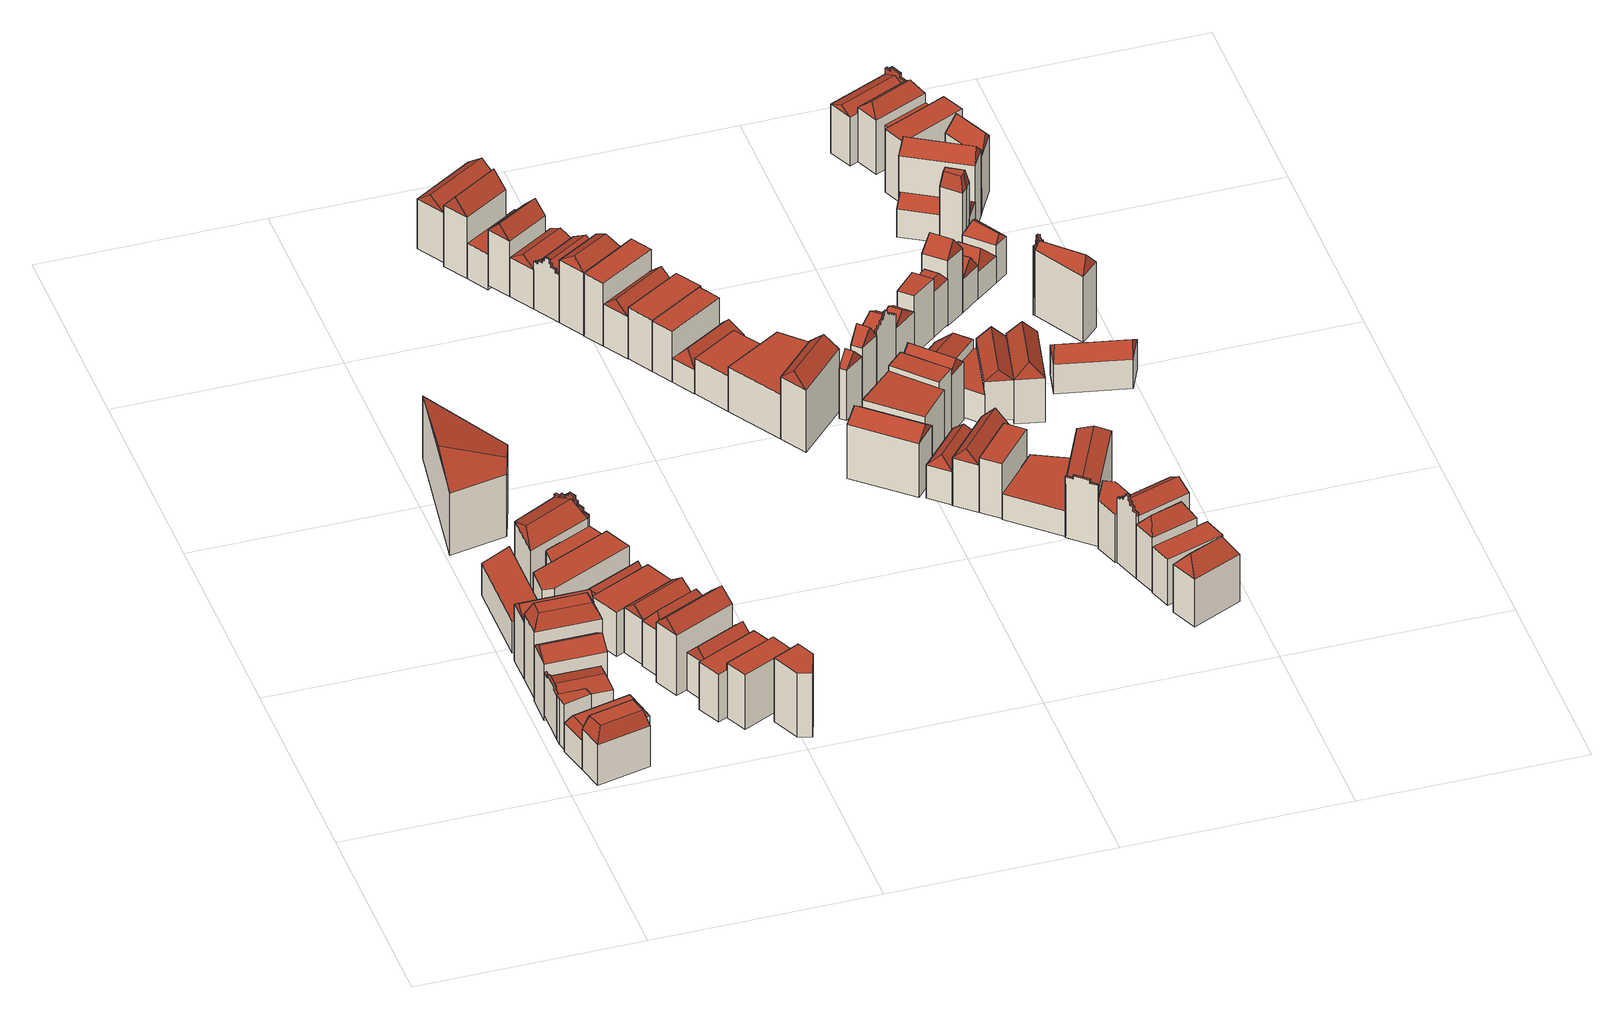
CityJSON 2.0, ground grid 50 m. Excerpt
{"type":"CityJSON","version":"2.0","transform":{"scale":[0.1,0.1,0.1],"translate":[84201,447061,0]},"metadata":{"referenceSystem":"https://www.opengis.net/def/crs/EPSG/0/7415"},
"CityObjects":{
"building1":{"type":"Building","geometry":[{"type":"Solid","lod":"2","boundaries":[[[[0,1,2,3,4]],[[5,6,7,8,9]],[[3,2,8,7]],[[0,4,6,5]],[[2,1,9,8]],[[4,3,7,6]],[[1,0,5,9]]]],"semantics":{"surfaces":[{"type":"GroundSurface"},{"type":"RoofSurface"},{"type":"WallSurface"}],"values":[[0,1,2,2,2,2,2]]}}]},
"building2":{"type":"Building","geometry":[{"type":"Solid","lod":"2","boundaries":[[[[10,11,12,13]],[[12,11,14,15]],[[10,13,16,17]],[[13,12,15,16]],[[11,10,17,14]],[[14,17,18,19]],[[17,16,20,18]],[[16,15,21,20]],[[15,14,19,21]],[[18,20,21,19]]]],"semantics":{"surfaces":[{"type":"GroundSurface"},{"type":"WallSurface"},{"type":"RoofSurface"}],"values":[[0,1,1,1,1,2,2,2,2,2]]}}]},
"building3":{"type":"Building","geometry":[{"type":"Solid","lod":"2","boundaries":[[[[22,23,24,25]],[[24,23,26,27]],[[22,25,28,29]],[[23,22,29,26]],[[29,28,30,31]],[[27,26,31,30]],[[26,29,31]],[[30,28,32,33,34,35,36,37,27]],[[38,39,40,41,42,43,44,45,46,47]],[[33,32,44,43]],[[37,36,40,39]],[[25,24,47,46]],[[34,33,43,42]],[[24,27,38,47]],[[27,37,39,38]],[[35,34,42,41]],[[28,25,46,45]],[[32,28,45,44]],[[36,35,41,40]]]],"semantics":{"surfaces":[{"type":"GroundSurface"},{"type":"WallSurface"},{"type":"RoofSurface"}],"values":[[0,1,1,1,2,2,2,2,1,2,2,0,2,1,2,2,1,2,2]]}}]},
"building4":{"type":"Building","geometry":[{"type":"Solid","lod":"2","boundaries":[[[[48,49,13,50]],[[13,49,51,52]],[[48,50,53,54]],[[50,13,52,53]],[[49,48,54,51]],[[51,54,55,56]],[[54,53,57,55]],[[53,52,58,57]],[[52,51,56,58]],[[55,57,58,56]]]],"semantics":{"surfaces":[{"type":"GroundSurface"},{"type":"WallSurface"},{"type":"RoofSurface"}],"values":[[0,1,1,1,1,2,2,2,2,2]]}}]},
"building5":{"type":"Building","geometry":[{"type":"Solid","lod":"2","boundaries":[[[[59,60,61,62]],[[61,60,63,64]],[[59,62,65,66]],[[62,61,64,65]],[[60,59,66,63]],[[66,65,67,68]],[[65,64,67]],[[64,63,68,67]],[[63,66,68]]]],"semantics":{"surfaces":[{"type":"GroundSurface"},{"type":"WallSurface"},{"type":"RoofSurface"}],"values":[[0,1,1,1,1,2,2,2,2]]}}]},
"building6":{"type":"Building","geometry":[{"type":"Solid","lod":"2","boundaries":[[[[69,70,71,72]],[[71,70,73,74]],[[69,72,75,76]],[[72,71,74,75]],[[70,69,76,73]],[[73,76,77,78]],[[76,75,79,77]],[[75,74,80,79]],[[74,73,78,80]],[[77,79,80,78]]]],"semantics":{"surfaces":[{"type":"GroundSurface"},{"type":"WallSurface"},{"type":"RoofSurface"}],"values":[[0,1,1,1,1,2,2,2,2,2]]}}]},
"building7":{"type":"Building","geometry":[{"type":"Solid","lod":"2","boundaries":[[[[81,82,72,83]],[[72,82,84,85]],[[81,83,86,87]],[[83,72,85,86]],[[82,81,87,84]],[[87,86,88,89]],[[86,85,88]],[[85,84,89,88]],[[84,87,89]]]],"semantics":{"surfaces":[{"type":"GroundSurface"},{"type":"WallSurface"},{"type":"RoofSurface"}],"values":[[0,1,1,1,1,2,2,2,2]]}}]},
"building8":{"type":"Building","geometry":[{"type":"Solid","lod":"2","boundaries":[[[[90,91,92,93]],[[94,95,96,97]],[[92,91,97,96]],[[90,93,95,94]],[[93,92,96,95]],[[91,90,94,97]]]],"semantics":{"surfaces":[{"type":"GroundSurface"},{"type":"RoofSurface"},{"type":"WallSurface"}],"values":[[0,1,2,2,2,2]]}}]},
"building9":{"type":"Building","geometry":[{"type":"Solid","lod":"2","boundaries":[[[[98,99,100,101,102]],[[103,104,105,106,107]],[[101,100,106,105]],[[98,102,104,103]],[[100,99,107,106]],[[102,101,105,104]],[[99,98,103,107]]]],"semantics":{"surfaces":[{"type":"GroundSurface"},{"type":"RoofSurface"},{"type":"WallSurface"}],"values":[[0,1,2,2,2,2,2]]}}]},
"building10":{"type":"Building","geometry":[{"type":"Solid","lod":"2","boundaries":[[[[108,109,110,111]],[[110,109,112,113]],[[108,111,114,115]],[[111,110,113,114]],[[109,108,115,112]],[[115,114,116,117]],[[114,113,116]],[[113,112,117,116]],[[112,115,117]]]],"semantics":{"surfaces":[{"type":"GroundSurface"},{"type":"WallSurface"},{"type":"RoofSurface"}],"values":[[0,1,1,1,1,2,2,2,2]]}}]},
"building11":{"type":"Building","geometry":[{"type":"Solid","lod":"2","boundaries":[[[[118,119,120,121]],[[120,119,122,123]],[[118,121,124,125]],[[119,118,125,122]],[[125,124,126,127]],[[123,122,127,126]],[[122,125,127]],[[126,124,128,129,130,131,132,133,134,135,136,137,138,139,140,141,123]],[[142,143,144,145,146,147,148,149,150,151,152,153,154,155,156,157,158,159]],[[133,132,152,151]],[[141,140,144,143]],[[134,133,151,150]],[[123,141,143,142]],[[120,123,142,159]],[[135,134,150,149]],[[121,120,159,158]],[[128,124,157,156]],[[124,121,158,157]],[[136,135,149,148]],[[129,128,156,155]],[[137,136,148,147]],[[130,129,155,154]],[[138,137,147,146]],[[131,130,154,153]],[[139,138,146,145]],[[132,131,153,152]],[[140,139,145,144]]]],"semantics":{"surfaces":[{"type":"GroundSurface"},{"type":"WallSurface"},{"type":"RoofSurface"}],"values":[[0,1,1,1,2,2,2,2,1,2,2,2,2,1,2,0,2,1,2,2,2,2,2,2,2,2,2]]}}]},
"building12":{"type":"Building","geometry":[{"type":"Solid","lod":"2","boundaries":[[[[160,161,162,163]],[[162,161,164,165]],[[160,163,166,167]],[[163,162,165,166]],[[161,160,167,164]],[[167,166,168,169]],[[166,165,168]],[[165,164,169,168]],[[164,167,169]]]],"semantics":{"surfaces":[{"type":"GroundSurface"},{"type":"WallSurface"},{"type":"RoofSurface"}],"values":[[0,1,1,1,1,2,2,2,2]]}}]},
"building13":{"type":"Building","geometry":[{"type":"Solid","lod":"2","boundaries":[[[[170,98,171,172]],[[173,174,175,176]],[[171,98,176,175]],[[170,172,174,173]],[[172,171,175,174]],[[98,170,173,176]]]],"semantics":{"surfaces":[{"type":"GroundSurface"},{"type":"RoofSurface"},{"type":"WallSurface"}],"values":[[0,1,2,2,2,2]]}}]},
"building14":{"type":"Building","geometry":[{"type":"Solid","lod":"2","boundaries":[[[[177,178,179,180]],[[181,182,183,184]],[[179,178,184,183]],[[177,180,182,181]],[[180,179,183,182]],[[178,177,181,184]]]],"semantics":{"surfaces":[{"type":"GroundSurface"},{"type":"RoofSurface"},{"type":"WallSurface"}],"values":[[0,1,2,2,2,2]]}}]},
"building15":{"type":"Building","geometry":[{"type":"Solid","lod":"2","boundaries":[[[[185,186,180,187]],[[180,186,188,189]],[[185,187,190,191]],[[187,180,189,190]],[[186,185,191,188]],[[191,190,192,193]],[[190,189,192]],[[189,188,193,192]],[[188,191,193]]]],"semantics":{"surfaces":[{"type":"GroundSurface"},{"type":"WallSurface"},{"type":"RoofSurface"}],"values":[[0,1,1,1,1,2,2,2,2]]}}]},
"building16":{"type":"Building","geometry":[{"type":"Solid","lod":"2","boundaries":[[[[194,195,187,196]],[[187,195,197,190]],[[194,196,198,199]],[[196,187,190,198]],[[195,194,199,197]],[[199,198,200,201]],[[198,190,200]],[[190,197,201,200]],[[197,199,201]]]],"semantics":{"surfaces":[{"type":"GroundSurface"},{"type":"WallSurface"},{"type":"RoofSurface"}],"values":[[0,1,1,1,1,2,2,2,2]]}}]},
"building17":{"type":"Building","geometry":[{"type":"Solid","lod":"2","boundaries":[[[[202,203,196,204]],[[196,203,205,206]],[[202,204,207,208]],[[204,196,206,207]],[[203,202,208,205]],[[208,207,209,210]],[[207,206,209]],[[206,205,210,209]],[[205,208,210]]]],"semantics":{"surfaces":[{"type":"GroundSurface"},{"type":"WallSurface"},{"type":"RoofSurface"}],"values":[[0,1,1,1,1,2,2,2,2]]}}]},
"building18":{"type":"Building","geometry":[{"type":"Solid","lod":"2","boundaries":[[[[211,212,213,214]],[[215,216,217,218]],[[213,212,218,217]],[[211,214,216,215]],[[214,213,217,216]],[[212,211,215,218]]]],"semantics":{"surfaces":[{"type":"GroundSurface"},{"type":"RoofSurface"},{"type":"WallSurface"}],"values":[[0,1,2,2,2,2]]}}]},
"building19":{"type":"Building","geometry":[{"type":"Solid","lod":"2","boundaries":[[[[219,220,204,213]],[[204,220,221,222]],[[219,213,223,224]],[[213,204,222,223]],[[220,219,224,221]],[[224,223,225,226]],[[223,222,225]],[[222,221,226,225]],[[221,224,226]]]],"semantics":{"surfaces":[{"type":"GroundSurface"},{"type":"WallSurface"},{"type":"RoofSurface"}],"values":[[0,1,1,1,1,2,2,2,2]]}}]},
"building20":{"type":"Building","geometry":[{"type":"Solid","lod":"2","boundaries":[[[[227,228,214,229]],[[230,231,232,233]],[[214,228,233,232]],[[227,229,231,230]],[[229,214,232,231]],[[228,227,230,233]]]],"semantics":{"surfaces":[{"type":"GroundSurface"},{"type":"RoofSurface"},{"type":"WallSurface"}],"values":[[0,1,2,2,2,2]]}}]},
"building21":{"type":"Building","geometry":[{"type":"Solid","lod":"2","boundaries":[[[[234,235,236,237,238]],[[239,240,241,242,243]],[[237,236,242,241]],[[234,238,240,239]],[[236,235,243,242]],[[238,237,241,240]],[[235,234,239,243]]]],"semantics":{"surfaces":[{"type":"GroundSurface"},{"type":"RoofSurface"},{"type":"WallSurface"}],"values":[[0,1,2,2,2,2,2]]}}]},
"building22":{"type":"Building","geometry":[{"type":"Solid","lod":"2","boundaries":[[[[244,245,246,247]],[[246,245,248,249]],[[244,247,250,251]],[[247,246,249,250]],[[245,244,251,248]],[[251,250,252,253]],[[250,249,252]],[[249,248,253,252]],[[248,251,253]]]],"semantics":{"surfaces":[{"type":"GroundSurface"},{"type":"WallSurface"},{"type":"RoofSurface"}],"values":[[0,1,1,1,1,2,2,2,2]]}}]},
"building23":{"type":"Building","geometry":[{"type":"Solid","lod":"2","boundaries":[[[[254,255,256,257]],[[256,255,258,259]],[[254,257,260,261]],[[257,256,259,260]],[[255,254,261,258]],[[261,260,262,263]],[[260,259,262]],[[259,258,263,262]],[[258,261,263]]]],"semantics":{"surfaces":[{"type":"GroundSurface"},{"type":"WallSurface"},{"type":"RoofSurface"}],"values":[[0,1,1,1,1,2,2,2,2]]}}]},
"building24":{"type":"Building","geometry":[{"type":"Solid","lod":"2","boundaries":[[[[264,265,266,267]],[[266,265,268,269]],[[264,267,270,271]],[[267,266,269,270]],[[265,264,271,268]],[[271,270,272,273]],[[270,269,272]],[[269,268,273,272]],[[268,271,273]]]],"semantics":{"surfaces":[{"type":"GroundSurface"},{"type":"WallSurface"},{"type":"RoofSurface"}],"values":[[0,1,1,1,1,2,2,2,2]]}}]},
"building25":{"type":"Building","geometry":[{"type":"Solid","lod":"2","boundaries":[[[[274,275,276,277]],[[278,279,280,281]],[[276,275,281,280]],[[274,277,279,278]],[[277,276,280,279]],[[275,274,278,281]]]],"semantics":{"surfaces":[{"type":"GroundSurface"},{"type":"RoofSurface"},{"type":"WallSurface"}],"values":[[0,1,2,2,2,2]]}}]},
"building26":{"type":"Building","geometry":[{"type":"Solid","lod":"2","boundaries":[[[[282,283,284,266]],[[284,283,285,286]],[[282,266,287,288]],[[266,284,286,287]],[[283,282,288,285]],[[288,287,289,290]],[[287,286,289]],[[286,285,290,289]],[[285,288,290]]]],"semantics":{"surfaces":[{"type":"GroundSurface"},{"type":"WallSurface"},{"type":"RoofSurface"}],"values":[[0,1,1,1,1,2,2,2,2]]}}]},
"building27":{"type":"Building","geometry":[{"type":"Solid","lod":"2","boundaries":[[[[291,292,293,294]],[[293,292,295,296]],[[291,294,297,298]],[[292,291,298,295]],[[298,297,299,300]],[[296,295,300,299]],[[295,298,300]],[[299,297,301,302,303,304,305,306,307,308,309,310,311,312,313,314,296]],[[315,316,317,318,319,320,321,322,323,324,325,326,327,328,329,330,284,331]],[[306,305,325,324]],[[314,313,317,316]],[[307,306,324,323]],[[296,314,316,315]],[[293,296,315,331]],[[308,307,323,322]],[[294,293,331,284]],[[301,297,330,329]],[[297,294,284,330]],[[309,308,322,321]],[[302,301,329,328]],[[310,309,321,320]],[[303,302,328,327]],[[311,310,320,319]],[[304,303,327,326]],[[312,311,319,318]],[[305,304,326,325]],[[313,312,318,317]]]],"semantics":{"surfaces":[{"type":"GroundSurface"},{"type":"WallSurface"},{"type":"RoofSurface"}],"values":[[0,1,1,1,2,2,2,2,1,2,2,2,2,1,2,0,2,1,2,2,2,2,2,2,2,2,2]]}}]},
"building28":{"type":"Building","geometry":[{"type":"Solid","lod":"2","boundaries":[[[[332,333,334,331]],[[334,333,335,336]],[[332,331,337,338]],[[331,334,336,337]],[[333,332,338,335]],[[338,337,339,340]],[[337,336,339]],[[336,335,340,339]],[[335,338,340]]]],"semantics":{"surfaces":[{"type":"GroundSurface"},{"type":"WallSurface"},{"type":"RoofSurface"}],"values":[[0,1,1,1,1,2,2,2,2]]}}]},
"building29":{"type":"Building","geometry":[{"type":"Solid","lod":"2","boundaries":[[[[341,342,343,344]],[[345,336,346,347]],[[343,342,347,346]],[[341,344,336,345]],[[344,343,346,336]],[[342,341,345,347]]]],"semantics":{"surfaces":[{"type":"GroundSurface"},{"type":"RoofSurface"},{"type":"WallSurface"}],"values":[[0,1,2,2,2,2]]}}]},
"building30":{"type":"Building","geometry":[{"type":"Solid","lod":"2","boundaries":[[[[348,349,350,343]],[[350,349,351,352]],[[348,343,353,354]],[[343,350,352,353]],[[349,348,354,351]],[[354,353,355,356]],[[353,352,355]],[[352,351,356,355]],[[351,354,356]]]],"semantics":{"surfaces":[{"type":"GroundSurface"},{"type":"WallSurface"},{"type":"RoofSurface"}],"values":[[0,1,1,1,1,2,2,2,2]]}}]},
"building31":{"type":"Building","geometry":[{"type":"Solid","lod":"2","boundaries":[[[[357,358,359,360]],[[361,362,363,364]],[[359,358,364,363]],[[357,360,362,361]],[[360,359,363,362]],[[358,357,361,364]]]],"semantics":{"surfaces":[{"type":"GroundSurface"},{"type":"RoofSurface"},{"type":"WallSurface"}],"values":[[0,1,2,2,2,2]]}}]},
"building32":{"type":"Building","geometry":[{"type":"Solid","lod":"2","boundaries":[[[[365,366,367,359]],[[368,369,370,371]],[[367,366,371,370]],[[365,359,369,368]],[[359,367,370,369]],[[366,365,368,371]]]],"semantics":{"surfaces":[{"type":"GroundSurface"},{"type":"RoofSurface"},{"type":"WallSurface"}],"values":[[0,1,2,2,2,2]]}}]},
"building33":{"type":"Building","geometry":[{"type":"Solid","lod":"2","boundaries":[[[[372,373,374,375]],[[374,373,376,377]],[[372,375,378,379]],[[375,374,377,378]],[[373,372,379,376]],[[379,378,380,381]],[[378,377,380]],[[377,376,381,380]],[[376,379,381]]]],"semantics":{"surfaces":[{"type":"GroundSurface"},{"type":"WallSurface"},{"type":"RoofSurface"}],"values":[[0,1,1,1,1,2,2,2,2]]}}]},
"building34":{"type":"Building","geometry":[{"type":"Solid","lod":"2","boundaries":[[[[382,383,384,385]],[[386,387,388,389]],[[384,383,389,388]],[[382,385,387,386]],[[385,384,388,387]],[[383,382,386,389]]]],"semantics":{"surfaces":[{"type":"GroundSurface"},{"type":"RoofSurface"},{"type":"WallSurface"}],"values":[[0,1,2,2,2,2]]}}]},
"building35":{"type":"Building","geometry":[{"type":"Solid","lod":"2","boundaries":[[[[390,384,391,392]],[[393,394,395,396]],[[391,384,396,395]],[[390,392,394,393]],[[392,391,395,394]],[[384,390,393,396]]]],"semantics":{"surfaces":[{"type":"GroundSurface"},{"type":"RoofSurface"},{"type":"WallSurface"}],"values":[[0,1,2,2,2,2]]}}]},
"building36":{"type":"Building","geometry":[{"type":"Solid","lod":"2","boundaries":[[[[397,398,399,400]],[[399,398,401,402]],[[397,400,403,404]],[[400,399,402,403]],[[398,397,404,401]],[[404,403,405,406]],[[403,402,405]],[[402,401,406,405]],[[401,404,406]]]],"semantics":{"surfaces":[{"type":"GroundSurface"},{"type":"WallSurface"},{"type":"RoofSurface"}],"values":[[0,1,1,1,1,2,2,2,2]]}}]},
"building37":{"type":"Building","geometry":[{"type":"Solid","lod":"2","boundaries":[[[[407,408,409,410]],[[409,408,411,412]],[[407,410,413,414]],[[410,409,412,413]],[[408,407,414,411]],[[414,413,415,416]],[[413,412,415]],[[412,411,416,415]],[[411,414,416]]]],"semantics":{"surfaces":[{"type":"GroundSurface"},{"type":"WallSurface"},{"type":"RoofSurface"}],"values":[[0,1,1,1,1,2,2,2,2]]}}]},
"building38":{"type":"Building","geometry":[{"type":"Solid","lod":"2","boundaries":[[[[417,418,419,420]],[[421,422,423,424]],[[419,418,424,423]],[[417,420,422,421]],[[420,419,423,422]],[[418,417,421,424]]]],"semantics":{"surfaces":[{"type":"GroundSurface"},{"type":"RoofSurface"},{"type":"WallSurface"}],"values":[[0,1,2,2,2,2]]}}]},
"building39":{"type":"Building","geometry":[{"type":"Solid","lod":"2","boundaries":[[[[425,426,427,428]],[[427,426,429,430]],[[425,428,431,432]],[[428,427,430,431]],[[426,425,432,429]],[[432,431,433,434]],[[431,430,433]],[[430,429,434,433]],[[429,432,434]]]],"semantics":{"surfaces":[{"type":"GroundSurface"},{"type":"WallSurface"},{"type":"RoofSurface"}],"values":[[0,1,1,1,1,2,2,2,2]]}}]},
"building40":{"type":"Building","geometry":[{"type":"Solid","lod":"2","boundaries":[[[[435,436,437,438]],[[437,436,439,440]],[[435,438,441,442]],[[438,437,440,441]],[[436,435,442,439]],[[442,441,443,444]],[[441,440,443]],[[440,439,444,443]],[[439,442,444]]]],"semantics":{"surfaces":[{"type":"GroundSurface"},{"type":"WallSurface"},{"type":"RoofSurface"}],"values":[[0,1,1,1,1,2,2,2,2]]}}]},
"building41":{"type":"Building","geometry":[{"type":"Solid","lod":"2","boundaries":[[[[445,446,447,448]],[[447,446,449,450]],[[445,448,451,452]],[[448,447,450,451]],[[446,445,452,449]],[[452,451,453,454]],[[451,450,453]],[[450,449,454,453]],[[449,452,454]]]],"semantics":{"surfaces":[{"type":"GroundSurface"},{"type":"WallSurface"},{"type":"RoofSurface"}],"values":[[0,1,1,1,1,2,2,2,2]]}}]},
"building42":{"type":"Building","geometry":[{"type":"Solid","lod":"2","boundaries":[[[[455,456,457,458]],[[457,456,459,460]],[[455,458,461,462]],[[458,457,460,461]],[[456,455,462,459]],[[462,461,463,464]],[[461,460,463]],[[460,459,464,463]],[[459,462,464]]]],"semantics":{"surfaces":[{"type":"GroundSurface"},{"type":"WallSurface"},{"type":"RoofSurface"}],"values":[[0,1,1,1,1,2,2,2,2]]}}]},
"building43":{"type":"Building","geometry":[{"type":"Solid","lod":"2","boundaries":[[[[465,466,467,468]],[[469,470,471,472]],[[467,466,472,471]],[[465,468,470,469]],[[468,467,471,470]],[[466,465,469,472]]]],"semantics":{"surfaces":[{"type":"GroundSurface"},{"type":"RoofSurface"},{"type":"WallSurface"}],"values":[[0,1,2,2,2,2]]}}]},
"building44":{"type":"Building","geometry":[{"type":"Solid","lod":"2","boundaries":[[[[473,474,475,476]],[[477,478,479,480]],[[475,474,480,479]],[[473,476,478,477]],[[476,475,479,478]],[[474,473,477,480]]]],"semantics":{"surfaces":[{"type":"GroundSurface"},{"type":"RoofSurface"},{"type":"WallSurface"}],"values":[[0,1,2,2,2,2]]}}]},
"building45":{"type":"Building","geometry":[{"type":"Solid","lod":"2","boundaries":[[[[481,482,483,484]],[[483,482,485,486]],[[481,484,487,488]],[[482,481,488,485]],[[488,487,489,490]],[[486,485,490,489]],[[485,488,490]],[[489,487,491,492,493,494,495,496,497,498,499,500,501,502,503,504,505,506,507,508,486]],[[509,510,511,512,513,514,515,516,517,518,519,520,521,522,523,524,525,526,527,528,529,530]],[[496,495,523,522]],[[504,503,515,514]],[[497,496,522,521]],[[505,504,514,513]],[[483,486,509,530]],[[498,497,521,520]],[[484,483,530,529]],[[491,487,528,527]],[[506,505,513,512]],[[487,484,529,528]],[[499,498,520,519]],[[492,491,527,526]],[[507,506,512,511]],[[500,499,519,518]],[[493,492,526,525]],[[508,507,511,510]],[[501,500,518,517]],[[494,493,525,524]],[[486,508,510,509]],[[502,501,517,516]],[[495,494,524,523]],[[503,502,516,515]]]],"semantics":{"surfaces":[{"type":"GroundSurface"},{"type":"WallSurface"},{"type":"RoofSurface"}],"values":[[0,1,1,1,2,2,2,2,1,2,2,2,2,1,2,0,2,2,1,2,2,2,2,2,2,2,2,2,2,2,2]]}}]},
"building46":{"type":"Building","geometry":[{"type":"Solid","lod":"2","boundaries":[[[[531,532,533,534]],[[533,532,535,536]],[[531,534,537,538]],[[534,533,536,537]],[[532,531,538,535]],[[538,537,539,540]],[[537,536,539]],[[536,535,540,539]],[[535,538,540]]]],"semantics":{"surfaces":[{"type":"GroundSurface"},{"type":"WallSurface"},{"type":"RoofSurface"}],"values":[[0,1,1,1,1,2,2,2,2]]}}]},
"building47":{"type":"Building","geometry":[{"type":"Solid","lod":"2","boundaries":[[[[541,542,543,544]],[[545,546,547,548]],[[543,542,548,547]],[[541,544,546,545]],[[544,543,547,546]],[[542,541,545,548]]]],"semantics":{"surfaces":[{"type":"GroundSurface"},{"type":"RoofSurface"},{"type":"WallSurface"}],"values":[[0,1,2,2,2,2]]}}]},
"building48":{"type":"Building","geometry":[{"type":"Solid","lod":"2","boundaries":[[[[549,550,551,530]],[[551,550,552,553]],[[549,530,554,555]],[[530,551,553,554]],[[550,549,555,552]],[[555,554,556,557]],[[554,553,556]],[[553,552,557,556]],[[552,555,557]]]],"semantics":{"surfaces":[{"type":"GroundSurface"},{"type":"WallSurface"},{"type":"RoofSurface"}],"values":[[0,1,1,1,1,2,2,2,2]]}}]},
"building49":{"type":"Building","geometry":[{"type":"Solid","lod":"2","boundaries":[[[[558,559,560,561]],[[560,559,562,563]],[[558,561,564,565]],[[561,560,563,564]],[[559,558,565,562]],[[565,564,566,567]],[[564,563,566]],[[563,562,567,566]],[[562,565,567]]]],"semantics":{"surfaces":[{"type":"GroundSurface"},{"type":"WallSurface"},{"type":"RoofSurface"}],"values":[[0,1,1,1,1,2,2,2,2]]}}]},
"building50":{"type":"Building","geometry":[{"type":"Solid","lod":"2","boundaries":[[[[568,569,570,571,572]],[[573,574,575,576,577]],[[571,570,576,575]],[[568,572,574,573]],[[570,569,577,576]],[[572,571,575,574]],[[569,568,573,577]]]],"semantics":{"surfaces":[{"type":"GroundSurface"},{"type":"RoofSurface"},{"type":"WallSurface"}],"values":[[0,1,2,2,2,2,2]]}}]},
"building51":{"type":"Building","geometry":[{"type":"Solid","lod":"2","boundaries":[[[[578,579,580,581]],[[582,583,584,585]],[[580,579,585,584]],[[578,581,583,582]],[[581,580,584,583]],[[579,578,582,585]]]],"semantics":{"surfaces":[{"type":"GroundSurface"},{"type":"RoofSurface"},{"type":"WallSurface"}],"values":[[0,1,2,2,2,2]]}}]},
"building52":{"type":"Building","geometry":[{"type":"Solid","lod":"2","boundaries":[[[[586,587,588,589]],[[588,587,590,591]],[[586,589,592,593]],[[589,588,591,592]],[[593,592,594,595]],[[592,591,594]],[[591,590,595,594]],[[595,590,596,597,598,599,600,601,593]],[[602,603,604,605,606,607,608,609,610,611]],[[586,593,602,611]],[[597,596,608,607]],[[590,587,610,609]],[[601,600,604,603]],[[598,597,607,606]],[[593,601,603,602]],[[599,598,606,605]],[[587,586,611,610]],[[596,590,609,608]],[[600,599,605,604]]]],"semantics":{"surfaces":[{"type":"GroundSurface"},{"type":"WallSurface"},{"type":"RoofSurface"}],"values":[[0,1,1,1,2,2,2,2,1,1,2,1,2,2,2,2,0,2,2]]}}]},
"building53":{"type":"Building","geometry":[{"type":"Solid","lod":"2","boundaries":[[[[612,613,614,615]],[[614,613,616,617]],[[612,615,618,619]],[[615,614,617,618]],[[613,612,619,616]],[[619,618,620,621]],[[618,617,620]],[[617,616,621,620]],[[616,619,621]]]],"semantics":{"surfaces":[{"type":"GroundSurface"},{"type":"WallSurface"},{"type":"RoofSurface"}],"values":[[0,1,1,1,1,2,2,2,2]]}}]},
"building54":{"type":"Building","geometry":[{"type":"Solid","lod":"2","boundaries":[[[[622,623,624,625]],[[624,623,626,627]],[[622,625,628,629]],[[623,622,629,626]],[[629,628,630,631]],[[627,626,631,630]],[[626,629,631]],[[630,628,632,633,634,635,636,637,638,639,640,641,642,643,644,645,627]],[[646,647,648,649,650,651,652,653,654,655,656,657,658,659,660,661,662,615]],[[637,636,656,655]],[[645,644,648,647]],[[638,637,655,654]],[[627,645,647,646]],[[624,627,646,615]],[[639,638,654,653]],[[625,624,615,662]],[[632,628,661,660]],[[628,625,662,661]],[[640,639,653,652]],[[633,632,660,659]],[[641,640,652,651]],[[634,633,659,658]],[[642,641,651,650]],[[635,634,658,657]],[[643,642,650,649]],[[636,635,657,656]],[[644,643,649,648]]]],"semantics":{"surfaces":[{"type":"GroundSurface"},{"type":"WallSurface"},{"type":"RoofSurface"}],"values":[[0,1,1,1,2,2,2,2,1,2,2,2,2,1,2,0,2,1,2,2,2,2,2,2,2,2,2]]}}]},
"building55":{"type":"Building","geometry":[{"type":"Solid","lod":"2","boundaries":[[[[663,664,665,666]],[[665,664,667,668]],[[663,666,669,670]],[[666,665,668,669]],[[664,663,670,667]],[[670,669,671,672]],[[669,668,671]],[[668,667,672,671]],[[667,670,672]]]],"semantics":{"surfaces":[{"type":"GroundSurface"},{"type":"WallSurface"},{"type":"RoofSurface"}],"values":[[0,1,1,1,1,2,2,2,2]]}}]},
"building56":{"type":"Building","geometry":[{"type":"Solid","lod":"2","boundaries":[[[[673,674,675,551]],[[676,677,678,679]],[[675,674,679,678]],[[673,551,677,676]],[[551,675,678,677]],[[674,673,676,679]]]],"semantics":{"surfaces":[{"type":"GroundSurface"},{"type":"RoofSurface"},{"type":"WallSurface"}],"values":[[0,1,2,2,2,2]]}}]},
"building57":{"type":"Building","geometry":[{"type":"Solid","lod":"2","boundaries":[[[[680,681,682,683]],[[684,685,686,687]],[[682,681,687,686]],[[680,683,685,684]],[[683,682,686,685]],[[681,680,684,687]]]],"semantics":{"surfaces":[{"type":"GroundSurface"},{"type":"RoofSurface"},{"type":"WallSurface"}],"values":[[0,1,2,2,2,2]]}}]},
"building58":{"type":"Building","geometry":[{"type":"Solid","lod":"2","boundaries":[[[[688,689,690,691]],[[690,689,692,693]],[[688,691,694,695]],[[691,690,693,694]],[[689,688,695,692]],[[695,694,696,697]],[[694,693,696]],[[693,692,697,696]],[[692,695,697]]]],"semantics":{"surfaces":[{"type":"GroundSurface"},{"type":"WallSurface"},{"type":"RoofSurface"}],"values":[[0,1,1,1,1,2,2,2,2]]}}]},
"building59":{"type":"Building","geometry":[{"type":"Solid","lod":"2","boundaries":[[[[698,699,700,701]],[[700,699,702,703]],[[698,701,704,705]],[[701,700,703,704]],[[699,698,705,702]],[[702,705,706,707]],[[705,704,708,706]],[[704,703,709,708]],[[703,702,707,709]],[[706,708,709,707]]]],"semantics":{"surfaces":[{"type":"GroundSurface"},{"type":"WallSurface"},{"type":"RoofSurface"}],"values":[[0,1,1,1,1,2,2,2,2,2]]}}]},
"building60":{"type":"Building","geometry":[{"type":"Solid","lod":"2","boundaries":[[[[710,711,712,713]],[[712,711,714,715]],[[710,713,716,717]],[[713,712,715,716]],[[711,710,717,714]],[[717,716,718,719]],[[716,715,718]],[[715,714,719,718]],[[714,717,719]]]],"semantics":{"surfaces":[{"type":"GroundSurface"},{"type":"WallSurface"},{"type":"RoofSurface"}],"values":[[0,1,1,1,1,2,2,2,2]]}}]},
"building61":{"type":"Building","geometry":[{"type":"Solid","lod":"2","boundaries":[[[[720,721,722,723]],[[722,721,724,725]],[[720,723,726,727]],[[723,722,725,726]],[[721,720,727,724]],[[727,726,728,729]],[[726,725,728]],[[725,724,729,728]],[[724,727,729]]]],"semantics":{"surfaces":[{"type":"GroundSurface"},{"type":"WallSurface"},{"type":"RoofSurface"}],"values":[[0,1,1,1,1,2,2,2,2]]}}]},
"building62":{"type":"Building","geometry":[{"type":"Solid","lod":"2","boundaries":[[[[730,731,732,722]],[[732,731,733,734]],[[730,722,735,736]],[[722,732,734,735]],[[731,730,736,733]],[[736,735,737,738]],[[735,734,737]],[[734,733,738,737]],[[733,736,738]]]],"semantics":{"surfaces":[{"type":"GroundSurface"},{"type":"WallSurface"},{"type":"RoofSurface"}],"values":[[0,1,1,1,1,2,2,2,2]]}}]},
"building63":{"type":"Building","geometry":[{"type":"Solid","lod":"2","boundaries":[[[[739,740,741,742]],[[741,740,743,744]],[[739,742,745,746]],[[742,741,744,745]],[[740,739,746,743]],[[746,745,747,748]],[[745,744,747]],[[744,743,748,747]],[[743,746,748]]]],"semantics":{"surfaces":[{"type":"GroundSurface"},{"type":"WallSurface"},{"type":"RoofSurface"}],"values":[[0,1,1,1,1,2,2,2,2]]}}]},
"building64":{"type":"Building","geometry":[{"type":"Solid","lod":"2","boundaries":[[[[749,750,751,752]],[[751,750,753,754]],[[749,752,755,756]],[[752,751,754,755]],[[750,749,756,753]],[[756,755,757,758]],[[755,754,757]],[[754,753,758,757]],[[753,756,758]]]],"semantics":{"surfaces":[{"type":"GroundSurface"},{"type":"WallSurface"},{"type":"RoofSurface"}],"values":[[0,1,1,1,1,2,2,2,2]]}}]},
"building65":{"type":"Building","geometry":[{"type":"Solid","lod":"2","boundaries":[[[[759,760,761,762]],[[761,760,763,764]],[[759,762,765,766]],[[762,761,764,765]],[[760,759,766,763]],[[766,765,767,768]],[[765,764,767]],[[764,763,768,767]],[[763,766,768]]]],"semantics":{"surfaces":[{"type":"GroundSurface"},{"type":"WallSurface"},{"type":"RoofSurface"}],"values":[[0,1,1,1,1,2,2,2,2]]}}]},
"building66":{"type":"Building","geometry":[{"type":"Solid","lod":"2","boundaries":[[[[769,770,771,772,773]],[[772,771,774,775]],[[769,773,776,777]],[[771,770,778,774]],[[773,772,775,776]],[[770,769,777,778]],[[778,777,779,780]],[[777,776,781,779]],[[776,775,782,781]],[[775,774,783,782]],[[774,778,780,783]],[[779,781,782,783,780]]]],"semantics":{"surfaces":[{"type":"GroundSurface"},{"type":"WallSurface"},{"type":"RoofSurface"}],"values":[[0,1,1,1,1,1,2,2,2,2,2,2]]}}]},
"building67":{"type":"Building","geometry":[{"type":"Solid","lod":"2","boundaries":[[[[784,785,786,741]],[[786,785,787,788]],[[784,741,789,790]],[[741,786,788,789]],[[785,784,790,787]],[[790,789,791,792]],[[789,788,791]],[[788,787,792,791]],[[787,790,792]]]],"semantics":{"surfaces":[{"type":"GroundSurface"},{"type":"WallSurface"},{"type":"RoofSurface"}],"values":[[0,1,1,1,1,2,2,2,2]]}}]},
"building68":{"type":"Building","geometry":[{"type":"Solid","lod":"2","boundaries":[[[[793,794,795,796]],[[795,794,797,798]],[[793,796,799,800]],[[796,795,798,799]],[[794,793,800,797]],[[800,799,801,802]],[[799,798,801]],[[798,797,802,801]],[[797,800,802]]]],"semantics":{"surfaces":[{"type":"GroundSurface"},{"type":"WallSurface"},{"type":"RoofSurface"}],"values":[[0,1,1,1,1,2,2,2,2]]}}]},
"building69":{"type":"Building","geometry":[{"type":"Solid","lod":"2","boundaries":[[[[803,804,805,806]],[[803,806,807,808]],[[806,805,809,807]],[[804,803,808,810]],[[808,807,811]],[[807,809,812,811]],[[810,808,811,812]],[[812,809,813,814,815,816,817,818,819,820,821,822,810]],[[823,824,825,826,827,828,829,830,831,832,833,834,835,836]],[[818,817,829,828]],[[804,810,823,836]],[[819,818,828,827]],[[809,805,835,834]],[[820,819,827,826]],[[813,809,834,833]],[[821,820,826,825]],[[805,804,836,835]],[[814,813,833,832]],[[822,821,825,824]],[[815,814,832,831]],[[810,822,824,823]],[[816,815,831,830]],[[817,816,830,829]]]],"semantics":{"surfaces":[{"type":"GroundSurface"},{"type":"WallSurface"},{"type":"RoofSurface"}],"values":[[0,1,1,1,2,2,2,2,1,2,1,2,1,2,2,2,0,2,2,2,2,2,2]]}}]},
"building70":{"type":"Building","geometry":[{"type":"Solid","lod":"2","boundaries":[[[[837,838,839,840]],[[839,838,841,842]],[[837,840,843,844]],[[838,837,844,841]],[[844,843,845,846]],[[842,841,846,845]],[[841,844,846]],[[845,843,847,848,849,850,851,852,842]],[[853,854,855,856,857,858,859,860,861,862]],[[848,847,859,858]],[[852,851,855,854]],[[840,839,862,861]],[[849,848,858,857]],[[839,842,853,862]],[[842,852,854,853]],[[850,849,857,856]],[[843,840,861,860]],[[847,843,860,859]],[[851,850,856,855]]]],"semantics":{"surfaces":[{"type":"GroundSurface"},{"type":"WallSurface"},{"type":"RoofSurface"}],"values":[[0,1,1,1,2,2,2,2,1,2,2,0,2,1,2,2,1,2,2]]}}]},
"building71":{"type":"Building","geometry":[{"type":"Solid","lod":"2","boundaries":[[[[863,864,861,865]],[[861,864,866,867]],[[863,865,868,869]],[[865,861,867,868]],[[864,863,869,866]],[[869,868,870,871]],[[868,867,870]],[[867,866,871,870]],[[866,869,871]]]],"semantics":{"surfaces":[{"type":"GroundSurface"},{"type":"WallSurface"},{"type":"RoofSurface"}],"values":[[0,1,1,1,1,2,2,2,2]]}}]},
"building72":{"type":"Building","geometry":[{"type":"Solid","lod":"2","boundaries":[[[[872,873,874,875]],[[876,877,878,879]],[[874,873,879,878]],[[872,875,877,876]],[[875,874,878,877]],[[873,872,876,879]]]],"semantics":{"surfaces":[{"type":"GroundSurface"},{"type":"RoofSurface"},{"type":"WallSurface"}],"values":[[0,1,2,2,2,2]]}}]},
"building73":{"type":"Building","geometry":[{"type":"Solid","lod":"2","boundaries":[[[[880,881,882,795,883]],[[884,885,886,887,888]],[[795,882,887,886]],[[880,883,885,884]],[[882,881,888,887]],[[883,795,886,885]],[[881,880,884,888]]]],"semantics":{"surfaces":[{"type":"GroundSurface"},{"type":"RoofSurface"},{"type":"WallSurface"}],"values":[[0,1,2,2,2,2,2]]}}]},
"building74":{"type":"Building","geometry":[{"type":"Solid","lod":"2","boundaries":[[[[889,890,865,891]],[[892,893,894,895]],[[865,890,895,894]],[[889,891,893,892]],[[891,865,894,893]],[[890,889,892,895]]]],"semantics":{"surfaces":[{"type":"GroundSurface"},{"type":"RoofSurface"},{"type":"WallSurface"}],"values":[[0,1,2,2,2,2]]}}]},
"building75":{"type":"Building","geometry":[{"type":"Solid","lod":"2","boundaries":[[[[882,896,897,898]],[[897,896,899,900]],[[882,898,901,902]],[[898,897,900,901]],[[896,882,902,899]],[[902,901,903]],[[901,900,904,903]],[[900,899,904]],[[899,902,903,904]]]],"semantics":{"surfaces":[{"type":"GroundSurface"},{"type":"WallSurface"},{"type":"RoofSurface"}],"values":[[0,1,1,1,1,2,2,2,2]]}}]}
},
"vertices":[
[23,153,13],[23,171,13],[84,171,13],[89,150,13],[27,135,13],[23,153,128],[27,135,128],[89,150,128],[84,171,128],[23,171,128],
[163,96,8],[177,35,8],[57,7,8],[43,67,8],[177,35,111],[57,7,111],[43,67,111],[163,96,111],[155,82,149],[164,43,149],[56,59,149],[66,20,149],
[143,254,14],[143,171,14],[28,171,14],[28,254,14],[143,171,111],[28,171,111],[28,254,111],[143,254,111],[28,213,122],[139,213,122],[28,254,124],[28,233,124],[28,233,132],[28,192,132],[28,192,124],[28,171,124],[23,171,111],[23,171,124],[23,192,124],[23,192,132],[23,233,132],[23,233,124],[23,254,124],[23,254,111],[23,254,14],[23,171,14],
[182,171,8],[198,104,8],[27,134,8],[198,104,81],[43,67,81],[27,134,81],[182,171,81],[173,157,102],[183,113,102],[42,126,102],[52,82,102],
[157,321,0],[157,254,0],[23,254,0],[23,321,0],[157,254,143],[23,254,143],[23,321,143],[157,321,143],[23,287,167],[157,287,167],
[167,386,8],[167,321,8],[23,321,8],[23,386,8],[167,321,175],[23,321,175],[23,386,175],[167,386,175],[152,371,210],[152,336,210],[38,371,210],[38,336,210],
[174,451,8],[174,386,8],[23,451,8],[174,386,152],[23,386,152],[23,451,152],[174,451,152],[23,418,177],[174,418,177],
[93,465,17],[23,465,17],[23,666,17],[93,702,17],[93,465,97],[93,702,97],[23,666,97],[23,465,97],
[276,630,18],[305,569,18],[119,482,18],[93,486,18],[93,545,18],[276,630,146],[93,545,146],[93,486,146],[119,482,146],[305,569,146],
[1,809,17],[48,1132,17],[162,926,17],[130,834,17],[48,1132,175],[162,926,175],[130,834,175],[1,809,175],[145,877,183],[19,936,199],
[108,608,17],[107,710,17],[208,762,17],[250,674,17],[107,710,152],[208,762,152],[250,674,152],[108,608,152],[229,718,174],[116,662,173],[250,674,160],[243,689,160],[243,689,168],[236,703,168],[236,703,176],[232,711,176],[232,711,185],[226,725,185],[226,725,176],[222,733,176],[222,733,168],[215,747,168],[215,747,160],[208,762,160],[213,764,152],[213,764,160],[220,750,160],[220,750,168],[227,735,168],[227,735,176],[230,728,176],[230,728,185],[237,713,185],[237,713,176],[240,706,176],[240,706,168],[247,691,168],[247,691,160],[254,676,160],[254,676,152],[254,676,17],[213,764,17],
[305,569,17],[328,519,17],[238,477,17],[142,493,17],[328,519,89],[238,477,89],[142,493,89],[305,569,89],[190,485,124],[316,544,124],
[254,676,18],[146,569,18],[146,625,18],[254,676,131],[146,625,131],[146,569,131],[276,630,131],
[220,388,18],[189,454,18],[328,519,18],[359,453,18],[220,388,130],[359,453,130],[328,519,130],[189,454,130],
[262,343,18],[238,396,18],[383,400,18],[238,396,133],[359,453,133],[383,400,133],[262,343,133],[370,426,156],[251,370,156],
[284,290,18],[259,342,18],[408,349,18],[259,342,133],[408,349,133],[284,290,133],[381,367,168],[286,323,168],
[296,229,18],[270,284,18],[434,293,18],[270,284,171],[408,349,171],[434,293,171],[296,229,171],[421,321,200],[283,256,200],
[349,119,18],[324,170,18],[461,234,18],[485,183,18],[349,119,140],[485,183,140],[461,234,140],[324,170,140],
[348,181,18],[320,240,18],[320,240,114],[434,293,114],[461,234,114],[348,181,114],[447,264,145],[334,211,145],
[393,80,18],[370,129,18],[508,134,18],[393,80,156],[508,134,156],[485,183,156],[370,129,156],
[485,24,18],[456,86,18],[517,115,18],[536,75,18],[515,14,18],[485,24,180],[515,14,180],[536,75,180],[517,115,180],[456,86,180],
[390,1804,0],[423,1750,0],[321,1688,0],[288,1741,0],[423,1750,156],[321,1688,156],[288,1741,156],[390,1804,156],[304,1714,194],[406,1777,194],
[387,1885,10],[424,1825,10],[288,1741,10],[251,1801,10],[424,1825,137],[288,1741,137],[251,1801,137],[387,1885,137],[269,1771,165],[406,1855,165],
[445,1697,12],[474,1649,12],[380,1591,12],[350,1639,12],[474,1649,153],[380,1591,153],[350,1639,153],[445,1697,153],[365,1615,183],[460,1673,183],
[446,1764,1],[476,1716,1],[350,1639,1],[321,1688,1],[446,1764,91],[321,1688,91],[350,1639,91],[476,1716,91],
[487,1657,12],[521,1603,12],[413,1537,12],[521,1603,112],[413,1537,112],[380,1591,112],[487,1657,112],[401,1567,132],[499,1627,132],
[518,1601,12],[554,1543,12],[453,1481,12],[418,1539,12],[554,1543,125],[453,1481,125],[418,1539,125],[518,1601,125],[435,1510,147],[535,1571,147],[418,1539,133],[423,1530,133],[423,1530,141],[429,1520,141],[429,1520,149],[432,1515,149],[432,1515,158],[438,1505,158],[438,1505,149],[441,1501,149],[441,1501,141],[447,1491,141],[447,1491,133],[453,1481,133],[449,1479,125],[449,1479,133],[443,1488,133],[443,1488,141],[437,1498,141],[437,1498,149],[434,1503,149],[434,1503,158],[428,1513,158],[428,1513,149],[425,1517,149],[425,1517,141],[419,1527,141],[419,1527,133],[413,1537,133],[413,1537,125],[449,1479,12],
[546,1538,12],[580,1483,12],[483,1423,12],[580,1483,171],[483,1423,171],[449,1479,171],[546,1538,171],[473,1455,193],[556,1506,193],
[609,1501,11],[636,1456,11],[510,1379,11],[483,1423,11],[609,1501,171],[510,1379,171],[636,1456,171],
[631,1453,11],[666,1397,11],[545,1323,11],[666,1397,118],[545,1323,118],[510,1379,118],[631,1453,118],[527,1351,147],[648,1425,147],
[672,1401,12],[706,1347,12],[578,1268,12],[545,1323,12],[672,1401,142],[545,1323,142],[578,1268,142],[706,1347,142],
[702,1345,12],[730,1299,12],[606,1223,12],[702,1345,141],[578,1268,141],[606,1223,141],[730,1299,141],
[737,1304,11],[768,1252,11],[637,1172,11],[606,1223,11],[768,1252,72],[637,1172,72],[606,1223,72],[737,1304,72],[633,1205,104],[741,1271,104],
[741,1236,12],[788,1160,12],[684,1096,12],[637,1172,12],[741,1236,102],[637,1172,102],[684,1096,102],[788,1160,102],
[757,977,12],[813,1175,12],[882,1107,12],[757,977,125],[882,1107,125],[813,1175,125],[684,1096,125],
[792,919,11],[757,977,11],[850,1073,11],[897,1028,11],[757,977,170],[850,1073,170],[897,1028,170],[792,919,170],[871,1048,199],[777,951,199],
[844,811,13],[891,856,13],[1006,755,13],[963,706,13],[891,856,150],[1006,755,150],[963,706,150],[844,811,150],[985,731,176],[867,834,176],
[891,856,9],[971,932,9],[1059,838,9],[995,765,9],[891,856,168],[995,765,168],[1059,838,168],[971,932,168],
[895,1020,0],[932,1059,0],[950,1042,0],[907,1009,0],[932,1059,127],[950,1042,127],[907,1009,127],[895,1020,127],[928,1025,159],[914,1040,159],
[1064,796,16],[1106,759,16],[1018,658,16],[975,696,16],[1106,759,100],[1018,658,100],[975,696,100],[1064,796,100],[1004,685,127],[1078,769,127],
[932,1059,13],[968,1097,13],[991,1074,13],[950,1042,13],[968,1097,149],[991,1074,149],[950,1042,149],[932,1059,149],[971,1058,186],[950,1078,186],
[1116,770,15],[1161,731,15],[1062,619,15],[1018,658,15],[1161,731,136],[1062,619,136],[1018,658,136],[1116,770,136],[1041,639,168],[1138,749,168],
[1088,883,12],[1051,848,12],[971,932,12],[1008,967,12],[1088,883,181],[1008,967,181],[971,932,181],[1051,848,181],
[1145,714,16],[1183,680,16],[1100,586,16],[1062,619,16],[1145,714,154],[1062,619,154],[1100,586,154],[1183,680,154],
[966,1099,12],[1013,1147,12],[1041,1120,12],[988,1078,12],[1013,1147,154],[1041,1120,154],[988,1078,154],[966,1099,154],[1015,1099,177],[992,1120,177],[988,1078,160],[994,1083,160],[994,1083,166],[1001,1088,166],[1001,1088,173],[1008,1094,173],[1008,1094,179],[1011,1096,179],[1011,1096,188],[1018,1101,188],[1018,1101,179],[1021,1104,179],[1021,1104,173],[1028,1109,173],[1028,1109,166],[1035,1114,166],[1035,1114,160],[1041,1120,160],[1045,1116,154],[1045,1116,160],[1038,1111,160],[1038,1111,166],[1032,1106,166],[1032,1106,173],[1025,1100,173],[1025,1100,179],[1021,1098,179],[1021,1098,188],[1015,1093,188],[1015,1093,179],[1011,1090,179],[1011,1090,173],[1005,1085,173],[1005,1085,166],[998,1080,166],[998,1080,160],[991,1074,160],[991,1074,154],[991,1074,12],[1045,1116,12],
[1129,929,7],[1085,887,7],[1008,967,7],[1052,1009,7],[1085,887,155],[1008,967,155],[1052,1009,155],[1129,929,155],[1030,988,185],[1107,908,185],
[1204,494,13],[1100,586,13],[1194,692,13],[1279,651,13],[1204,494,78],[1279,651,78],[1194,692,78],[1100,586,78],
[1018,1142,12],[1064,1191,12],[1098,1158,12],[1064,1191,122],[1098,1158,122],[1045,1116,122],[1018,1142,122],[1067,1141,146],[1045,1162,146],
[1097,964,6],[1053,1010,6],[1113,1067,6],[1189,1051,6],[1053,1010,108],[1113,1067,108],[1189,1051,108],[1097,964,108],[1147,1055,132],[1079,990,132],
[1337,411,5],[1277,391,5],[1259,446,5],[1287,504,5],[1310,493,5],[1337,411,128],[1310,493,128],[1287,504,128],[1259,446,128],[1277,391,128],
[1189,1051,11],[1195,1050,11],[1163,897,11],[1099,966,11],[1189,1051,86],[1099,966,86],[1163,897,86],[1195,1050,86],
[1261,450,10],[1207,498,10],[1281,655,10],[1345,625,10],[1207,498,152],[1281,655,152],[1345,625,152],[1261,450,152],[1312,638,163],[1234,474,163],[1207,498,165],[1220,486,165],[1220,486,173],[1248,462,173],[1248,462,165],[1261,450,165],[1259,446,152],[1259,446,165],[1245,458,165],[1245,458,173],[1218,482,173],[1218,482,165],[1204,494,165],[1204,494,152],[1204,494,10],[1259,446,10],
[1406,358,9],[1423,307,9],[1317,272,9],[1300,323,9],[1423,307,146],[1317,272,146],[1300,323,146],[1406,358,146],[1325,303,179],[1397,327,179],
[1405,426,9],[1425,364,9],[1305,324,9],[1284,386,9],[1425,364,167],[1305,324,167],[1284,386,167],[1405,426,167],[1294,355,189],[1413,395,189],[1284,386,175],[1287,376,175],[1287,376,183],[1291,366,183],[1291,366,191],[1293,360,191],[1293,360,200],[1296,350,200],[1296,350,191],[1298,345,191],[1298,345,183],[1301,335,183],[1301,335,175],[1305,324,175],[1300,323,167],[1300,323,175],[1296,333,175],[1296,333,183],[1293,343,183],[1293,343,191],[1291,349,191],[1291,349,200],[1288,359,200],[1288,359,191],[1286,364,191],[1286,364,183],[1283,374,183],[1283,374,175],[1279,385,175],[1279,385,167],[1279,385,9],
[1451,256,1],[1478,196,1],[1367,145,1],[1340,205,1],[1478,196,122],[1367,145,122],[1340,205,122],[1451,256,122],[1371,184,159],[1447,218,159],
[1070,1184,12],[1118,1234,12],[1153,1200,12],[1070,1184,162],[1098,1158,162],[1153,1200,162],[1118,1234,162],
[1448,316,7],[1464,265,7],[1334,221,7],[1317,272,7],[1448,316,124],[1317,272,124],[1334,221,124],[1464,265,124],
[1225,897,10],[1166,909,10],[1195,1050,10],[1254,1038,10],[1166,909,110],[1195,1050,110],[1254,1038,110],[1225,897,110],[1224,1044,138],[1195,903,138],
[1116,1236,13],[1151,1272,13],[1193,1232,13],[1153,1200,13],[1151,1272,127],[1193,1232,127],[1153,1200,127],[1116,1236,127],[1133,1237,147],[1151,1255,147],[1154,1216,147],[1175,1232,147],
[1284,874,6],[1223,887,6],[1254,1038,6],[1316,1025,6],[1223,887,118],[1254,1038,118],[1316,1025,118],[1284,874,118],[1283,1022,154],[1255,890,154],
[1151,1272,9],[1186,1309,9],[1234,1263,9],[1193,1232,9],[1186,1309,174],[1234,1263,174],[1193,1232,174],[1151,1272,174],[1210,1251,212],[1172,1287,212],
[1180,1315,9],[1218,1356,9],[1278,1298,9],[1218,1356,93],[1278,1298,93],[1234,1263,93],[1180,1315,93],[1256,1281,132],[1199,1335,132],
[1224,1350,8],[1269,1397,8],[1330,1338,8],[1278,1298,8],[1269,1397,76],[1330,1338,76],[1278,1298,76],[1224,1350,76],[1294,1328,112],[1257,1363,112],
[1329,957,6],[1342,1020,6],[1515,984,6],[1487,924,6],[1342,1020,81],[1515,984,81],[1487,924,81],[1329,957,81],[1496,955,107],[1341,987,107],
[1185,1544,8],[1214,1593,8],[1343,1518,8],[1314,1469,8],[1214,1593,79],[1343,1518,79],[1314,1469,79],[1185,1544,79],[1328,1494,101],[1200,1568,101],
[1254,1474,6],[1266,1496,6],[1314,1469,6],[1304,1452,6],[1291,1438,6],[1314,1469,172],[1304,1452,172],[1291,1438,172],[1254,1474,172],[1266,1496,172],[1262,1476,208],[1269,1487,208],[1291,1448,208],[1299,1456,208],[1304,1466,208],
[1275,1391,8],[1315,1434,8],[1358,1360,8],[1315,1434,104],[1358,1360,104],[1330,1338,104],[1275,1391,104],[1340,1355,119],[1301,1404,127],
[1206,1597,4],[1233,1644,4],[1370,1564,4],[1343,1518,4],[1233,1644,171],[1370,1564,171],[1343,1518,171],[1206,1597,171],[1353,1543,200],[1223,1619,200],
[1438,1101,5],[1373,1215,5],[1395,1231,5],[1478,1140,5],[1478,1140,172],[1438,1101,172],[1395,1231,172],[1373,1215,172],[1453,1128,205],[1384,1223,188],[1395,1231,181],[1389,1227,181],[1389,1227,190],[1386,1225,190],[1386,1225,201],[1381,1221,201],[1381,1221,190],[1378,1219,190],[1378,1219,181],[1373,1215,181],[1370,1219,172],[1370,1219,181],[1376,1223,181],[1376,1223,190],[1378,1225,190],[1378,1225,201],[1383,1229,201],[1383,1229,190],[1386,1231,190],[1386,1231,181],[1391,1235,181],[1391,1235,172],[1391,1235,5],[1370,1219,5],
[1169,1802,3],[1145,1855,3],[1280,1916,3],[1304,1863,3],[1145,1855,127],[1280,1916,127],[1304,1863,127],[1169,1802,127],[1292,1889,140],[1160,1830,140],[1304,1863,142],[1298,1876,142],[1298,1876,152],[1286,1902,152],[1286,1902,142],[1280,1916,142],[1285,1918,127],[1285,1918,142],[1291,1904,142],[1291,1904,152],[1302,1878,152],[1302,1878,142],[1308,1865,142],[1308,1865,127],[1308,1865,3],[1285,1918,3],
[1211,1759,3],[1188,1811,3],[1332,1813,3],[1188,1811,141],[1308,1865,141],[1332,1813,141],[1211,1759,141],[1307,1833,166],[1212,1790,166],
[1232,1645,4],[1210,1697,4],[1355,1762,4],[1378,1711,4],[1232,1645,165],[1378,1711,165],[1355,1762,165],[1210,1697,165],
[1278,1665,4],[1323,1685,4],[1374,1572,4],[1306,1602,4],[1278,1665,68],[1306,1602,68],[1370,1564,68],[1374,1572,68],[1323,1685,68],
[1254,1717,3],[1231,1768,3],[1355,1762,3],[1254,1717,118],[1355,1762,118],[1332,1813,118],[1231,1768,118],
[1329,1672,4],[1384,1697,4],[1411,1636,4],[1329,1672,145],[1384,1697,145],[1411,1636,145],[1374,1572,145],[1393,1604,178],[1356,1685,178]
]}
